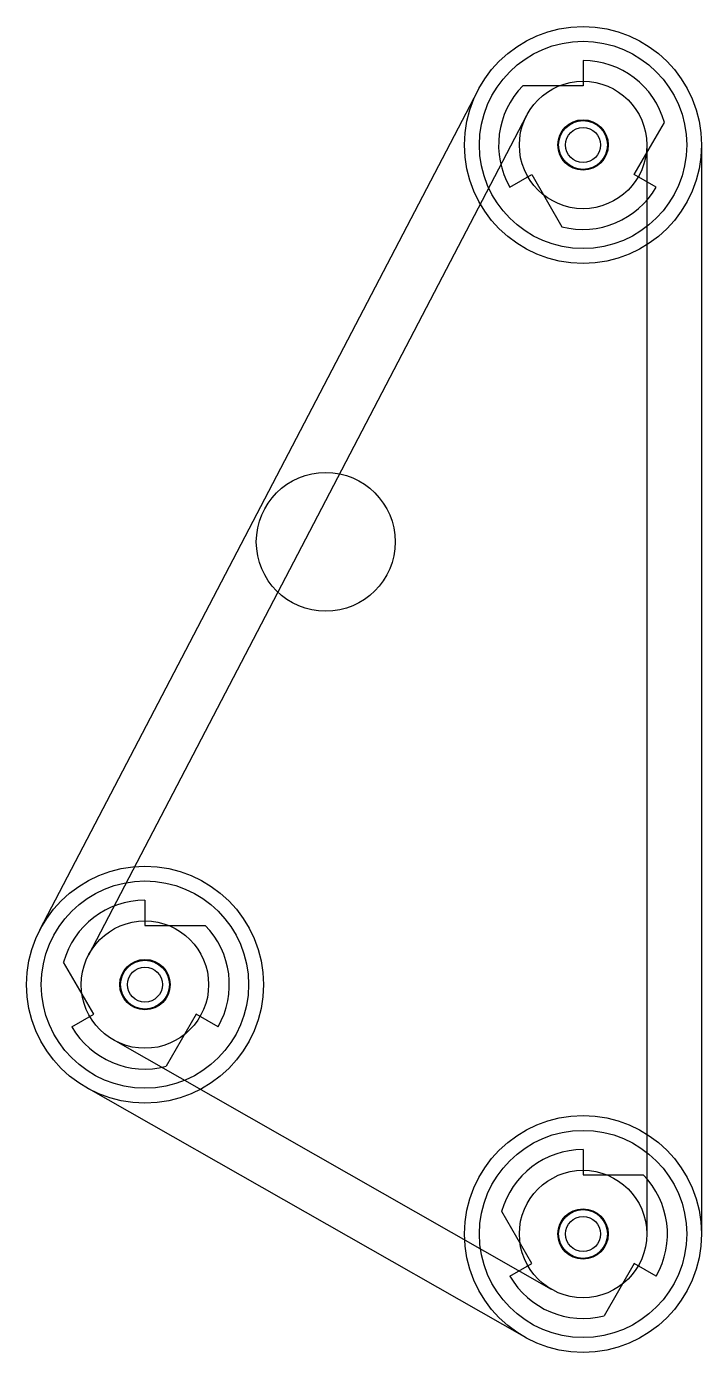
# Model space of a CAD drawing. Extents: x 15.6 to 17.88, y 15.92 to 20.4.
import ezdxf

# ---------------------------------------------------------------- set-up
doc = ezdxf.new("R2010")
doc.units = 0
doc.header["$LTSCALE"] = 5
doc.header["$MEASUREMENT"] = 0
for name, color, linetype in [('1_250BIT_500DEP', 5, 'Continuous'), ('Z0_BOTCOMP', 4, 'Continuous'), ('Z0_CUT500', 4, 'Continuous'), ('Z0_RUBBER', 2, 'Continuous'), ('Z0_TOPCOMP', 6, 'Continuous')]:
    doc.layers.add(name, color=color, linetype=linetype)

msp = doc.modelspace()

# ---------------------------------------------------------------- linework, layer by layer
at = {"layer": '1_250BIT_500DEP', "color": 5, "linetype": 'Continuous', "lineweight": 25}
msp.add_circle((16.6062, 18.6599), 0.2344, dxfattribs=at)
at = {"layer": 'Z0_BOTCOMP', "color": 4, "linetype": 'Continuous', "lineweight": 25}
for p, q in [((17.475, 20.285), (17.475, 20.2)), ((17.475, 20.2), (17.272, 20.2)), ((17.6482, 19.9), (17.7497, 20.0758)), ((17.2282, 19.8575), (17.3018, 19.9)), ((17.3018, 19.9), (17.4033, 19.7242)), ((17.7218, 19.8575), (17.6482, 19.9)), ((15.9958, 17.4501), (15.9958, 17.3651)), ((15.9958, 17.3651), (16.1989, 17.3651)), ((15.8226, 17.0651), (15.7211, 17.2409)), ((15.749, 17.0226), (15.8226, 17.0651)), ((16.1691, 17.0651), (16.0675, 16.8892)), ((16.2427, 17.0226), (16.1691, 17.0651)), ((17.475, 16.6081), (17.475, 16.5231)), ((17.475, 16.5231), (17.678, 16.5231)), ((17.3018, 16.2231), (17.2003, 16.3989)), ((17.2282, 16.1806), (17.3018, 16.2231)), ((17.6482, 16.2231), (17.5467, 16.0472)), ((17.7218, 16.1806), (17.6482, 16.2231))]:
    msp.add_line(p, q, dxfattribs=at)
for centre, radius in [((17.475, 20), 0.085), ((17.475, 20), 0.059), ((15.9958, 17.1651), 0.085), ((15.9958, 17.1651), 0.059), ((17.475, 16.3231), 0.085), ((17.475, 16.3231), 0.059)]:
    msp.add_circle(centre, radius, dxfattribs=at)
for centre, start, end in [((17.475, 20), 15.4321, 90), ((17.475, 20), 135.4321, -150), ((17.475, 20), -104.5679, -30), ((15.9958, 17.1651), 90, 164.5679), ((15.9958, 17.1651), -30, 44.5679), ((15.9958, 17.1651), -150, -75.4321), ((17.475, 16.3231), 90, 164.5679), ((17.475, 16.3231), -30, 44.5679), ((17.475, 16.3231), -150, -75.4321)]:
    msp.add_arc(centre, 0.285, start, end, dxfattribs=at)
at = {"layer": 'Z0_CUT500', "color": 5, "linetype": 'Continuous', "lineweight": 25}
for centre in [(17.475, 20), (17.475, 20), (15.9958, 17.1651), (17.475, 16.3231)]:
    msp.add_circle(centre, 0.0825, dxfattribs=at)
at = {"layer": 'Z0_RUBBER', "color": 2, "linetype": 'Continuous', "lineweight": 25}
for p, q in [((15.6412, 17.3501), (17.1204, 20.185)), ((17.2844, 20.0995), (15.8052, 17.2645)), ((17.69, 20), (17.69, 16.3231)), ((17.875, 20), (17.875, 16.3231)), ((17.3686, 16.1362), (15.8895, 16.9782)), ((17.2771, 15.9754), (15.798, 16.8175))]:
    msp.add_line(p, q, dxfattribs=at)
for centre, radius in [((17.475, 20), 0.4), ((17.475, 20), 0.215), ((15.9958, 17.1651), 0.4), ((15.9958, 17.1651), 0.215), ((17.475, 16.3231), 0.4), ((17.475, 16.3231), 0.215)]:
    msp.add_circle(centre, radius, dxfattribs=at)
at = {"layer": 'Z0_TOPCOMP', "color": 6, "linetype": 'Continuous', "lineweight": 25}
for centre in [(17.475, 20), (15.9958, 17.1651), (17.475, 16.3231)]:
    msp.add_circle(centre, 0.35, dxfattribs=at)

doc.saveas('drawing.dxf')
